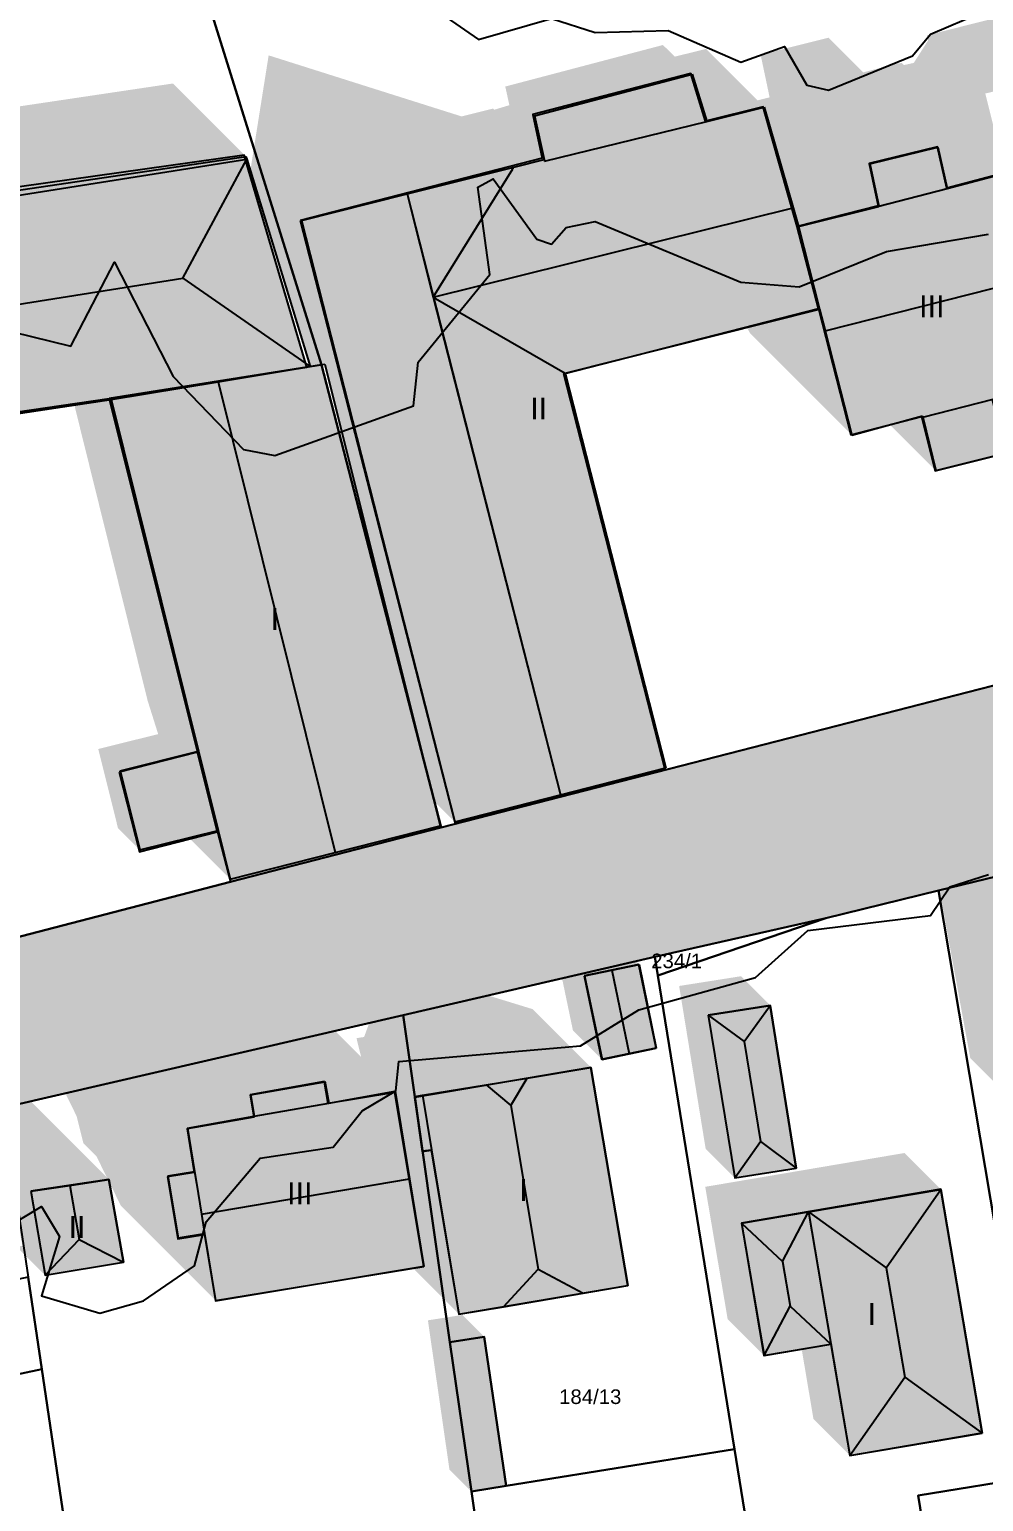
# Model space of a CAD drawing. Header units: millimetres. Extents: x 238 to 3518, y -74 to 2735.
# Drawn here: x 1837.7 to 1903.1, y 1238 to 1339 of the extents above; entities that cross this region are included whole.
import ezdxf
from ezdxf.enums import TextEntityAlignment as Align

# ---------------------------------------------------------------- set-up
doc = ezdxf.new("R2010")
doc.units = ezdxf.units.MM
for name, color, linetype in [('LP_Flurstueck_bez', 7, 'Continuous'), ('LP_Flurstuecke', 8, 'Continuous'), ('LP_Gebaeude_Dachaufsicht', 9, 'Continuous'), ('LP_Gebaeude_Dachschatten', 253, 'Continuous'), ('LP_Gebaeude_F', 254, 'Continuous'), ('LP_Gebaeude_Geschosszahl', 7, 'Continuous'), ('LP_Gebaeude_Schatten', 7, 'Continuous'), ('LP_Gebaeude_U', 7, 'Continuous'), ('LP_Topographie_Hoehenlinien', 8, 'Continuous'), ('LP_Verkehr_Strassen', 9, 'Continuous'), ('LP_Verkehr_Wege_Plaetze', 252, 'Continuous')]:
    doc.layers.add(name, color=color, linetype=linetype)
doc.styles.get("Standard").update_dxf_attribs({"font": 'arial.ttf'})

msp = doc.modelspace()

# ---------------------------------------------------------------- hatches: boundary and pattern name
at = {"layer": 'LP_Gebaeude_Dachschatten'}
for points in [[(1873.01, 1330.01), (1884.14, 1332.73), (1883.14, 1335.97), (1872.32, 1333.12), (1872.98, 1330.11)], [(1884.15, 1332.72), (1884.14, 1332.73), (1873.01, 1330.01), (1872.98, 1330.11), (1870.9, 1329.59), (1870.82, 1329.57), (1870.84, 1329.48), (1865.38, 1320.67), (1890.07, 1326.79), (1888.09, 1333.7)], [(1848.19, 1321.98), (1852.58, 1330.14), (1824.75, 1325.73), (1817.11, 1324.53), (1816.78, 1324.46), (1816.31, 1316.89)], [(1906.85, 1322.06), (1906.51, 1323.4), (1905.03, 1329.24), (1904.63, 1329.18), (1900.65, 1328.13), (1900.65, 1328.12), (1895.95, 1326.92), (1895.96, 1326.88), (1890.43, 1325.51), (1891.89, 1319.85), (1892.27, 1318.36)], [(1863.58, 1327.76), (1856.34, 1325.94), (1866.85, 1284.67), (1874.1, 1286.52)], [(1850.61, 1314.86), (1843.28, 1313.64), (1849.27, 1289.51), (1850.62, 1284.08), (1851.45, 1280.74), (1858.65, 1282.57)], [(1875.76, 1274.11), (1876.96, 1268.37), (1878.82, 1268.76), (1877.64, 1274.5)], [(1888.5, 1272.08), (1884.25, 1271.41), (1886.72, 1269.61)], [(1884.25, 1271.41), (1886.07, 1260.24), (1887.83, 1262.73), (1886.72, 1269.61)], [(1871.81, 1267.09), (1869.01, 1266.63), (1870.69, 1265.22)], [(1863.75, 1260.18), (1862.77, 1266.19), (1858.2, 1265.38), (1853.09, 1264.47), (1848.51, 1263.66), (1849, 1260.68), (1849.13, 1259.87), (1849.48, 1257.75)], [(1837.76, 1259.33), (1838.74, 1253.56), (1841.08, 1256.01), (1840.44, 1259.73)], [(1849.48, 1257.75), (1849.69, 1256.42), (1850.44, 1251.84), (1864.73, 1254.17), (1863.75, 1260.18)], [(1900.21, 1259.45), (1891.13, 1257.91), (1896.45, 1254.07)], [(1891.13, 1257.91), (1886.54, 1257.13), (1889.35, 1254.51)], [(1891.13, 1257.91), (1893.97, 1241.19), (1897.73, 1246.56), (1896.45, 1254.07)], [(1886.54, 1257.13), (1888.08, 1248.05), (1889.87, 1251.45), (1889.35, 1254.51)]]:
    msp.add_hatch(color=253, dxfattribs=at).paths.add_polyline_path(points)
at = {"layer": 'LP_Gebaeude_F'}
for points in [[(1856.24, 1325.94), (1866.89, 1284.56), (1881.3, 1288.27), (1874.33, 1315.41), (1891.81, 1319.9), (1890.36, 1325.51), (1888.02, 1333.72), (1884.06, 1332.75), (1883.06, 1336.02), (1872.21, 1333.21), (1872.86, 1330.21)], [(1815.63, 1309.46), (1825.86, 1311.2), (1843.13, 1313.71), (1856.7, 1315.87), (1852.39, 1330.42), (1828.51, 1327.04), (1828.11, 1329.4), (1824.16, 1328.73), (1824.56, 1326), (1816.59, 1324.8)], [(1890.36, 1325.51), (1891.81, 1319.9), (1894.04, 1311.22), (1898.89, 1312.48), (1899.83, 1308.75), (1904.67, 1309.96), (1903.75, 1313.63), (1908.61, 1314.85), (1906.48, 1323.38), (1905.01, 1329.24), (1904.61, 1329.19), (1900.61, 1328.15), (1899.97, 1330.99), (1895.29, 1329.83), (1895.9, 1326.93)], [(1843.13, 1313.71), (1849.19, 1289.46), (1850.58, 1283.99), (1851.47, 1280.55), (1865.91, 1284.29), (1857.71, 1316.03), (1856.7, 1315.87)], [(1843.82, 1288.08), (1845.21, 1282.62), (1850.58, 1283.99), (1849.19, 1289.46)], [(1875.74, 1274.11), (1876.93, 1268.38), (1880.67, 1269.16), (1879.48, 1274.89)], [(1884.25, 1271.41), (1886.07, 1260.24), (1890.28, 1260.92), (1888.5, 1272.08)], [(1864.09, 1265.77), (1864.62, 1262.05), (1865.23, 1262.14), (1867.13, 1250.89), (1878.72, 1252.86), (1876.18, 1267.82)], [(1847.15, 1260.31), (1847.85, 1256.07), (1849.67, 1256.37), (1850.43, 1251.81), (1864.72, 1254.18), (1862.74, 1266.11), (1858.17, 1265.35), (1857.92, 1266.8), (1852.81, 1265.92), (1853.07, 1264.41), (1848.49, 1263.61), (1848.98, 1260.62)], [(1837.76, 1259.33), (1838.74, 1253.56), (1844.12, 1254.47), (1843.12, 1260.13)], [(1886.53, 1257.13), (1888.07, 1248.06), (1892.67, 1248.84), (1893.97, 1241.2), (1903.04, 1242.75), (1900.2, 1259.46)], [(1866.51, 1248.97), (1867.99, 1238.72), (1870.37, 1239.11), (1868.88, 1249.34)]]:
    msp.add_hatch(color=254, dxfattribs=at).paths.add_polyline_path(points)
at = {"layer": 'LP_Gebaeude_Schatten'}
for points in [[(1854.08, 1337.25), (1854.08, 1337.26), (1854.08, 1337.25), (1854.08, 1337.26), (1861.28, 1334.98), (1867.32, 1333.07), (1867.32, 1333.07), (1867.4, 1333.09), (1869.48, 1333.61), (1869.57, 1333.53), (1870.6, 1333.84), (1870.32, 1335.12), (1881.14, 1337.97), (1881.95, 1337.17), (1884.09, 1337.7), (1887.62, 1334.17), (1888.46, 1334.38), (1888.45, 1334.42), (1887.84, 1337.31), (1892.51, 1338.47), (1894.89, 1336.09), (1897.13, 1336.68), (1897.53, 1336.74), (1897.67, 1336.59), (1898.35, 1336.74), (1899.34, 1338.29), (1899.26, 1338.64), (1899.63, 1338.73), (1924.83, 1345.09), (1928.83, 1341.09), (1903.63, 1334.73), (1903.26, 1334.64), (1904.63, 1329.18), (1900.65, 1328.13), (1900.01, 1330.97), (1895.34, 1329.81), (1895.95, 1326.92), (1895.96, 1326.88), (1890.43, 1325.51), (1890.07, 1326.79), (1888.09, 1333.7), (1884.15, 1332.72), (1884.14, 1332.73), (1883.14, 1335.97), (1872.32, 1333.12), (1872.98, 1330.11), (1870.9, 1329.59), (1870.82, 1329.57), (1863.58, 1327.76), (1856.34, 1325.94), (1866.85, 1284.67), (1865.42, 1286.09), (1857.93, 1316.07), (1856.92, 1315.91), (1853.19, 1328.12), (1852.84, 1329.44), (1854.08, 1337.25)], [(1798.87, 1335.71), (1806.52, 1334.66), (1811.74, 1329.44), (1811.78, 1329.46), (1812.11, 1329.53), (1819.75, 1330.73), (1819.69, 1331.18), (1823.69, 1331.78), (1847.52, 1335.33), (1852.52, 1330.33), (1828.69, 1326.78), (1828.3, 1329.1), (1824.36, 1328.44), (1824.69, 1326.18), (1824.75, 1325.73), (1817.11, 1324.53), (1816.78, 1324.46), (1816.31, 1316.89), (1815.84, 1309.31), (1815.87, 1308.92), (1817.14, 1290.26), (1817.14, 1290.26), (1818.23, 1274.32), (1813.23, 1279.32), (1812.14, 1295.26), (1812.14, 1295.26), (1813.04, 1295.3), (1813.05, 1295.3), (1811.37, 1313.42), (1811.34, 1313.81), (1810.16, 1317.08), (1810.91, 1316.97), (1812.48, 1328.3), (1812.52, 1328.66), (1804.87, 1329.71), (1804.82, 1329.34), (1802.63, 1329.63), (1802.69, 1330), (1792.57, 1331.4), (1792.51, 1331.01), (1790.96, 1319.74), (1784.96, 1325.74), (1782.24, 1334.87), (1786.51, 1337.01), (1786.57, 1337.4), (1796.69, 1336), (1797.12, 1335.57), (1798.82, 1335.34), (1798.87, 1335.71)], [(1886.9, 1318.59), (1891.89, 1319.85), (1892.27, 1318.36), (1894.11, 1311.21), (1887.11, 1318.21), (1886.9, 1318.59)], [(1842.39, 1289.67), (1846.5, 1290.69), (1845.77, 1293.01), (1840.75, 1313.26), (1843.28, 1313.64), (1849.27, 1289.51), (1843.89, 1288.17), (1845.24, 1282.75), (1843.74, 1284.25), (1842.39, 1289.67)], [(1898.95, 1312.53), (1898.97, 1312.44), (1899.87, 1308.77), (1896.72, 1311.92), (1898.95, 1312.53)], [(1916.9, 1287.14), (1918.59, 1292.5), (1927.77, 1290.36), (1931.27, 1286.86), (1925.59, 1285.5), (1919.9, 1284.14), (1920.93, 1278.45), (1914.64, 1277.34), (1914.55, 1277.82), (1904.53, 1275.98), (1906.73, 1263.95), (1902.23, 1268.45), (1900.03, 1280.48), (1910.05, 1282.32), (1912.97, 1279.4), (1918.13, 1280.31), (1917.93, 1281.45), (1916.9, 1287.14)], [(1850.62, 1284.08), (1851.45, 1280.74), (1848.61, 1283.58), (1850.62, 1284.08)], [(1873.76, 1276.11), (1874.14, 1278), (1877.51, 1276.89), (1879.51, 1274.89), (1875.76, 1274.11), (1876.96, 1268.37), (1874.96, 1270.37), (1873.76, 1276.11)], [(1801.39, 1257.86), (1800.33, 1259.7), (1799.18, 1263.79), (1800.34, 1264.73), (1811.61, 1267.93), (1814.51, 1265.03), (1816.05, 1266.42), (1826.26, 1268.72), (1830.62, 1264.36), (1831.55, 1264.58), (1831.26, 1265.83), (1832.44, 1267.73), (1837.12, 1266.13), (1842.98, 1260.27), (1842.27, 1261.72), (1841.37, 1262.62), (1840.9, 1264.49), (1840.19, 1265.92), (1839.48, 1267.75), (1840.13, 1268.87), (1840.5, 1269.18), (1841.51, 1270.66), (1846.09, 1271.47), (1845.83, 1272.96), (1850.94, 1273.87), (1852.24, 1272.57), (1855.77, 1273.19), (1860.43, 1268.54), (1860.11, 1269.83), (1860.63, 1269.91), (1862.01, 1273.63), (1864.81, 1274.09), (1872.2, 1271.82), (1876.2, 1267.82), (1864.63, 1265.91), (1864.11, 1265.83), (1864.65, 1262.09), (1865.25, 1262.17), (1867.14, 1250.89), (1863.98, 1254.05), (1864.73, 1254.17), (1863.75, 1260.18), (1862.77, 1266.19), (1858.2, 1265.38), (1857.94, 1266.87), (1852.83, 1265.96), (1853.09, 1264.47), (1848.51, 1263.66), (1849, 1260.68), (1847.17, 1260.38), (1847.87, 1256.12), (1849.69, 1256.42), (1850.44, 1251.84), (1843.94, 1258.34), (1843.16, 1259.91), (1843.12, 1260.13), (1837.76, 1259.33), (1838.74, 1253.56), (1836.79, 1255.51), (1837.19, 1255.59), (1836.25, 1260.13), (1831.95, 1259.12), (1831.86, 1259.53), (1830.76, 1264.22), (1820.55, 1261.92), (1821.65, 1257.21), (1822.76, 1252.5), (1823.16, 1252.59), (1823.63, 1250.55), (1821.63, 1252.55), (1821.3, 1253.95), (1818.76, 1256.5), (1816.02, 1261.38), (1815.11, 1264.43), (1803.84, 1261.23), (1806.66, 1251.28), (1804.99, 1252.95), (1804.09, 1256.33), (1798.65, 1256.48), (1798.61, 1257.94), (1799.6, 1257.91), (1801.39, 1257.86)], [(1882.25, 1273.41), (1886.5, 1274.08), (1888.5, 1272.08), (1884.25, 1271.41), (1886.07, 1260.24), (1884.07, 1262.24), (1882.25, 1273.41)], [(1884.04, 1259.63), (1888.63, 1260.41), (1897.71, 1261.95), (1900.21, 1259.45), (1891.13, 1257.91), (1886.54, 1257.13), (1888.08, 1248.05), (1885.58, 1250.55), (1884.04, 1259.63)], [(1867.38, 1250.84), (1868.88, 1249.34), (1866.51, 1248.97), (1867.99, 1238.72), (1866.49, 1240.22), (1865.01, 1250.47), (1867.38, 1250.84)], [(1890.66, 1248.49), (1892.67, 1248.83), (1893.97, 1241.19), (1891.47, 1243.69), (1890.66, 1248.49)]]:
    msp.add_hatch(color=7, dxfattribs=at).paths.add_polyline_path(points)
at = {"layer": 'LP_Verkehr_Strassen'}
msp.add_hatch(color=9, dxfattribs=at).paths.add_polyline_path([(1623.69, 1343.97), (1626.36, 1341.41), (1641.19, 1327.55), (1656.82, 1326.06), (1680.04, 1319.17), (1703.74, 1308.88), (1705.43, 1306.6), (1705.87, 1307.95), (1721.11, 1301.69), (1740.5, 1292.94), (1750.01, 1288.65), (1772.12, 1278.69), (1787.91, 1272.64), (1790.72, 1272.5), (1795.05, 1271.79), (1800.08, 1270.22), (1818.84, 1264.16), (1830.41, 1266.74), (1858.72, 1273.8), (1888.5, 1281.64), (1917.34, 1288.53), (1950.39, 1296.78), (1998.12, 1305.16), (2003.54, 1305.37), (2006.38, 1303.84), (2007.54, 1302.41), (2008.84, 1300.79), (2009.2, 1299.23), (2031.56, 1300.5), (2033.1, 1302.34), (2033.96, 1303.32), (2034.9, 1304.24), (2035.56, 1304.92), (2036.03, 1305.32), (2037.83, 1305.48), (2039.13, 1305.12), (2040.25, 1304.16), (2042.36, 1300.93), (2047.47, 1304.83), (2046.65, 1306.43), (2045.47, 1309.01), (2045.5, 1311.58), (2046.46, 1314.46), (2046.54, 1314.65), (2043.69, 1321.63), (2042.78, 1321.45), (2040.52, 1321.46), (2037.62, 1322.92), (2036.94, 1323.47), (2025.11, 1317.94), (2025.02, 1316.21), (1967.44, 1305.93), (1955.31, 1303.77), (1947.78, 1302.44), (1938.72, 1300.61), (1933.89, 1298.84), (1925.76, 1296.84), (1911.51, 1293.63), (1893.65, 1288.96), (1873.04, 1284.39), (1849.21, 1277.88), (1836.77, 1274.49), (1832.99, 1273.82), (1828.97, 1273.3), (1824.03, 1273.05), (1819.63, 1273.06), (1814.03, 1273.5), (1808.07, 1274.16), (1782.48, 1280.91), (1779.68, 1282.11), (1777.42, 1283.76), (1776.1, 1285.89), (1768.6, 1290.07), (1765.82, 1288.56), (1684.37, 1323.52), (1658.3, 1331.86), (1643.23, 1335.52), (1639.16, 1335.19), (1633.71, 1336.77), (1629.63, 1342.26)])
at = {"layer": 'LP_Verkehr_Wege_Plaetze'}
for points in [[(1775.67, 1288.69), (1776.1, 1285.89), (1777.42, 1283.76), (1779.68, 1282.11), (1782.48, 1280.91), (1808.07, 1274.16), (1814.03, 1273.5), (1819.63, 1273.06), (1824.03, 1273.05), (1828.97, 1273.3), (1832.99, 1273.82), (1836.77, 1274.49), (1849.21, 1277.88), (1873.04, 1284.39), (1893.65, 1288.96), (1911.51, 1293.63), (1925.76, 1296.84), (1933.89, 1298.84), (1938.72, 1300.61), (1947.78, 1302.44), (1955.31, 1303.77), (1967.44, 1305.93), (2025.02, 1316.21), (2025.11, 1317.94), (1983.97, 1310.98), (1974.09, 1309.3), (1951.29, 1306.65), (1949.34, 1306.42), (1949.18, 1306.81), (1935.35, 1304.02), (1933.06, 1303.55), (1933.3, 1301.6), (1865.91, 1284.29), (1851.47, 1280.55), (1831.39, 1275.33), (1818.23, 1274.32), (1808.47, 1276.49), (1794.55, 1279.57), (1794.54, 1279.52), (1786.85, 1281.45), (1777.22, 1285.24), (1776.03, 1286.66)], [(1830.41, 1266.74), (1831.06, 1264.75), (1836.11, 1265.11), (1863.31, 1271.41), (1880.59, 1275.41), (1892.32, 1278.07), (1900.05, 1279.96), (1919.45, 1284.67), (1950.73, 1291.62), (1981.57, 1297.82), (2007.54, 1302.41), (2006.38, 1303.84), (2003.54, 1305.37), (1998.12, 1305.16), (1950.39, 1296.78), (1917.34, 1288.53), (1888.5, 1281.64), (1858.72, 1273.8)]]:
    msp.add_hatch(color=252, dxfattribs=at).paths.add_polyline_path(points)

# ---------------------------------------------------------------- linework, layer by layer
at = {"layer": 'LP_Flurstuecke', "color": 8}
for points in [[(1846.71, 1351.27), (1857.71, 1316.03), (1865.91, 1284.29), (1933.3, 1301.6), (1933.06, 1303.55), (1935.35, 1304.02), (1932.32, 1323.77), (1929.65, 1341.24), (1928.56, 1358.17), (1881.22, 1380.31), (1883.43, 1376.66), (1882.04, 1361.1), (1871.55, 1358.18), (1861.29, 1355.32)], [(1815.07, 1309.22), (1815.63, 1309.46), (1818.23, 1274.32), (1831.39, 1275.33), (1851.47, 1280.55), (1865.91, 1284.29), (1857.71, 1316.03), (1846.71, 1351.27), (1817, 1343.32), (1816.87, 1324.85), (1816.56, 1324.82), (1816, 1324.75)], [(1900.05, 1279.96), (1906.82, 1239.78), (1926.85, 1243.1), (1925.43, 1251.09), (1923.96, 1259.36), (1919.45, 1284.67)], [(1880.79, 1274.12), (1886.04, 1241.64), (1888.93, 1223.76), (1900.73, 1225.62), (1898.66, 1238.46), (1906.82, 1239.78), (1900.05, 1279.96), (1892.32, 1278.07)], [(1880.59, 1275.41), (1880.79, 1274.12), (1892.32, 1278.07)], [(1863.31, 1271.41), (1863.45, 1270.45), (1866.51, 1248.97), (1867.99, 1238.72), (1870.37, 1239.11), (1886.04, 1241.64), (1880.79, 1274.12), (1880.59, 1275.41)], [(1836.11, 1265.11), (1836.32, 1260.97), (1836.61, 1259.87), (1836.85, 1258.34), (1837.57, 1253.43), (1838.51, 1247.12), (1842.87, 1217.76), (1847.63, 1185.71), (1852.86, 1186.48), (1875.03, 1189.77), (1874.1, 1196.24), (1873.32, 1201.62), (1867.99, 1238.72), (1866.51, 1248.97), (1863.45, 1270.45), (1863.31, 1271.41)], [(1822.14, 1250.14), (1823.71, 1243.96), (1825.62, 1244.37), (1838.51, 1247.12), (1837.57, 1253.43)], [(1825.62, 1244.37), (1828.41, 1225.55), (1828.35, 1217.76), (1842.87, 1217.76), (1838.51, 1247.12)], [(1898.66, 1238.46), (1900.73, 1225.62), (1906.56, 1189.14), (1906.63, 1188.71), (1932.11, 1213.28), (1932.02, 1213.76), (1926.85, 1243.1), (1906.82, 1239.78)], [(1867.99, 1238.72), (1873.32, 1201.62), (1874.1, 1196.24), (1888.95, 1198.42), (1884.95, 1223.15), (1888.93, 1223.76), (1886.04, 1241.64), (1870.37, 1239.11)]]:
    msp.add_lwpolyline(points, close=True, dxfattribs=at)
for points in [[(2036.94, 1323.47), (2025.11, 1317.94), (1983.97, 1310.98), (1974.09, 1309.3), (1951.29, 1306.65), (1949.34, 1306.42), (1949.18, 1306.81), (1935.35, 1304.02), (1933.06, 1303.55), (1933.3, 1301.6), (1865.91, 1284.29), (1851.47, 1280.55), (1831.39, 1275.33), (1818.23, 1274.32), (1807.91, 1275.65), (1779.98, 1283.03), (1777.22, 1284.6), (1776.1, 1285.89), (1768.6, 1290.07), (1766.14, 1291.44), (1758.67, 1293.08), (1752.51, 1295.58), (1739.97, 1301.04)], [(1740.5, 1292.94), (1750.01, 1288.65), (1772.12, 1278.69), (1787.91, 1272.64), (1790.72, 1272.5), (1795.05, 1271.79), (1800.08, 1270.22), (1818.84, 1264.16), (1830.41, 1266.74), (1831.06, 1264.75), (1836.11, 1265.11), (1863.31, 1271.41), (1880.59, 1275.41), (1892.32, 1278.07), (1900.05, 1279.96), (1919.45, 1284.67), (1950.73, 1291.62), (1981.57, 1297.82), (1993.62, 1298.35), (2000.1, 1298.71), (2009.2, 1299.23), (2031.56, 1300.5), (2042.36, 1300.93)]]:
    msp.add_lwpolyline(points, dxfattribs=at)
at = {"layer": 'LP_Gebaeude_Dachaufsicht', "color": 9}
for p, q in [((1872.32, 1333.12, 76.17), (1883.14, 1335.97, 76.12)), ((1883.14, 1335.97, 76.12), (1884.14, 1332.73, 76.9)), ((1884.15, 1332.72, 78.83), (1888.09, 1333.7, 78.82)), ((1888.09, 1333.7, 78.82), (1890.07, 1326.79, 86.58)), ((1872.32, 1333.12, 76.17), (1872.98, 1330.11, 76.88)), ((1873.01, 1330.01, 76.9), (1884.14, 1332.73, 76.9)), ((1873.01, 1330.01, 78.82), (1884.14, 1332.73, 78.82)), ((1884.14, 1332.73, 78.82), (1884.15, 1332.72, 78.83)), ((1828.69, 1326.78, 80.6), (1852.52, 1330.33, 80.6)), ((1852.52, 1330.33, 80.6), (1852.58, 1330.14, 80.6)), ((1895.34, 1329.81, 83.91), (1900.01, 1330.97, 83.91)), ((1900.01, 1330.97, 83.91), (1900.65, 1328.13, 83.91)), ((1824.75, 1325.73, 80.6), (1852.58, 1330.14, 80.6)), ((1848.19, 1321.98, 87.31), (1852.58, 1330.14, 80.6)), ((1852.58, 1330.14, 80.6), (1856.92, 1315.91, 80.6)), ((1863.58, 1327.76, 86.58), (1870.82, 1329.57, 78.83)), ((1865.38, 1320.67, 86.58), (1870.84, 1329.48, 78.83)), ((1865.38, 1320.67, 86.58), (1870.84, 1329.48, 78.82)), ((1870.82, 1329.57, 78.73), (1870.9, 1329.59, 78.73)), ((1870.82, 1329.57, 78.73), (1870.84, 1329.48, 78.82)), ((1870.82, 1329.57, 78.83), (1870.84, 1329.48, 78.83)), ((1870.9, 1329.59, 78.73), (1872.98, 1330.11, 78.72)), ((1872.98, 1330.11, 76.88), (1873.01, 1330.01, 76.9)), ((1872.98, 1330.11, 78.72), (1873.01, 1330.01, 78.82)), ((1895.34, 1329.81, 83.91), (1895.95, 1326.92, 83.91)), ((1900.65, 1328.13, 83.9), (1904.63, 1329.18, 83.87)), ((1856.34, 1325.94, 78.82), (1863.58, 1327.76, 86.58)), ((1863.58, 1327.76, 86.58), (1865.38, 1320.67, 86.58)), ((1863.58, 1327.76, 86.58), (1874.1, 1286.52, 86.58)), ((1895.95, 1326.92, 83.91), (1900.65, 1328.12, 83.91)), ((1900.65, 1328.13, 83.91), (1900.65, 1328.12, 83.91)), ((1900.65, 1328.13, 83.9), (1900.65, 1328.12, 83.91)), ((1865.38, 1320.67, 86.58), (1890.07, 1326.79, 86.58)), ((1890.07, 1326.79, 86.58), (1890.43, 1325.51, 85.14)), ((1890.43, 1325.51, 83.91), (1895.96, 1326.88, 83.95)), ((1895.95, 1326.92, 83.91), (1895.96, 1326.88, 83.95)), ((1856.34, 1325.94, 78.82), (1866.85, 1284.67, 78.82)), ((1890.43, 1325.51, 85.14), (1891.89, 1319.85, 78.82)), ((1890.43, 1325.51, 83.91), (1891.89, 1319.85, 88.67)), ((1816.31, 1316.89, 87.31), (1848.19, 1321.98, 87.31)), ((1848.19, 1321.98, 87.31), (1856.92, 1315.91, 80.6)), ((1892.27, 1318.36, 89.92), (1906.85, 1322.06, 89.92)), ((1865.38, 1320.67, 86.58), (1874.42, 1315.46, 78.83)), ((1865.38, 1320.67, 86.58), (1874.42, 1315.46, 78.82)), ((1865.38, 1320.67, 86.58), (1874.1, 1286.52, 86.58)), ((1874.42, 1315.46, 78.82), (1891.89, 1319.85, 78.82)), ((1891.89, 1319.85, 88.67), (1892.27, 1318.36, 89.92)), ((1892.27, 1318.36, 89.92), (1894.11, 1311.21, 83.91)), ((1856.92, 1315.91, 79.46), (1857.93, 1316.07, 79.05)), ((1857.93, 1316.07, 79.05), (1865.84, 1284.4, 79.05)), ((1843.28, 1313.64, 80.53), (1856.92, 1315.91, 80.6)), ((1850.61, 1314.86, 82.02), (1856.92, 1315.91, 79.46)), ((1874.42, 1315.46, 78.83), (1881.34, 1288.37, 78.82)), ((1843.28, 1313.64, 79.05), (1850.61, 1314.86, 82.02)), ((1850.61, 1314.86, 82.02), (1858.65, 1282.57, 82.02)), ((1826.02, 1311.04, 80.69), (1843.28, 1313.64, 80.53)), ((1843.28, 1313.64, 79.05), (1849.27, 1289.51, 79.05)), ((1898.97, 1312.44, 83.91), (1903.81, 1313.66, 83.91)), ((1894.11, 1311.21, 83.91), (1898.95, 1312.53, 83.99)), ((1898.95, 1312.53, 83.99), (1898.97, 1312.44, 83.91)), ((1898.97, 1312.44, 83.91), (1899.87, 1308.77, 83.91)), ((1899.87, 1308.77, 83.91), (1904.72, 1310, 83.91)), ((1843.89, 1288.17, 76.65), (1849.27, 1289.51, 76.65)), ((1849.27, 1289.51, 79.05), (1850.62, 1284.08, 79.05)), ((1849.27, 1289.51, 76.65), (1850.62, 1284.08, 76.65)), ((1843.89, 1288.17, 76.65), (1845.24, 1282.75, 76.65)), ((1874.1, 1286.52, 86.58), (1881.34, 1288.37, 78.82)), ((1866.85, 1284.67, 78.82), (1874.1, 1286.52, 86.58)), ((1845.24, 1282.75, 76.65), (1850.62, 1284.08, 76.65)), ((1850.62, 1284.08, 79.05), (1851.45, 1280.74, 79.05)), ((1858.65, 1282.57, 82.02), (1865.84, 1284.4, 79.05)), ((1851.45, 1280.74, 79.05), (1858.65, 1282.57, 82.02)), ((1877.64, 1274.5, 79.38), (1879.51, 1274.89, 77.64)), ((1879.51, 1274.89, 77.64), (1880.68, 1269.15, 77.64)), ((1875.76, 1274.11, 77.64), (1877.64, 1274.5, 79.38)), ((1875.76, 1274.11, 77.64), (1876.96, 1268.37, 77.64)), ((1877.64, 1274.5, 79.38), (1878.82, 1268.76, 79.38)), ((1884.25, 1271.41, 78.04), (1888.5, 1272.08, 78.04)), ((1886.72, 1269.61, 79.19), (1888.5, 1272.08, 78.04)), ((1888.5, 1272.08, 78.04), (1890.28, 1260.92, 78.04)), ((1884.25, 1271.41, 78.04), (1886.07, 1260.24, 78.04)), ((1884.25, 1271.41, 78.04), (1886.72, 1269.61, 79.19)), ((1886.72, 1269.61, 79.19), (1887.83, 1262.73, 79.19)), ((1876.96, 1268.37, 77.64), (1878.82, 1268.76, 79.38)), ((1878.82, 1268.76, 79.38), (1880.68, 1269.15, 77.64)), ((1871.81, 1267.09, 84.78), (1876.2, 1267.82, 80.39)), ((1876.2, 1267.82, 80.39), (1878.73, 1252.86, 80.39)), ((1852.83, 1265.96, 84.28), (1857.94, 1266.87, 84.28)), ((1857.94, 1266.87, 84.28), (1858.2, 1265.38, 84.28)), ((1864.63, 1265.91, 80.39), (1869.01, 1266.63, 84.78)), ((1869.01, 1266.63, 84.78), (1871.81, 1267.09, 84.78)), ((1869.01, 1266.63, 84.78), (1870.69, 1265.22, 86.18)), ((1870.69, 1265.22, 86.18), (1871.81, 1267.09, 84.78)), ((1852.83, 1265.96, 84.28), (1853.09, 1264.47, 84.28)), ((1858.2, 1265.38, 84.28), (1862.77, 1266.19, 84.28)), ((1862.77, 1266.19, 84.28), (1863.75, 1260.18, 89.17)), ((1864.11, 1265.83, 80.39), (1864.63, 1265.91, 80.39)), ((1864.11, 1265.83, 80.39), (1864.65, 1262.09, 80.39)), ((1864.63, 1265.91, 80.39), (1865.25, 1262.17, 80.39)), ((1853.09, 1264.47, 84.28), (1858.2, 1265.38, 84.28)), ((1870.69, 1265.22, 86.18), (1872.58, 1253.97, 86.18)), ((1848.51, 1263.66, 84.28), (1853.09, 1264.47, 84.28)), ((1848.51, 1263.66, 84.28), (1849, 1260.68, 86.75)), ((1886.07, 1260.24, 78.04), (1887.83, 1262.73, 79.19)), ((1887.83, 1262.73, 79.19), (1890.28, 1260.92, 78.04)), ((1864.65, 1262.09, 80.39), (1865.25, 1262.17, 80.39)), ((1865.25, 1262.17, 80.39), (1867.14, 1250.89, 80.39)), ((1847.17, 1260.38, 84.28), (1849, 1260.68, 84.28)), ((1849, 1260.68, 84.28), (1849.13, 1259.87, 84.28)), ((1849, 1260.68, 86.75), (1849.13, 1259.87, 87.42)), ((1886.07, 1260.24, 78.04), (1890.28, 1260.92, 78.04)), ((1837.76, 1259.33, 83.38), (1840.44, 1259.73, 85.96)), ((1840.44, 1259.73, 85.96), (1843.12, 1260.13, 83.38)), ((1840.44, 1259.73, 85.96), (1841.08, 1256.01, 85.96)), ((1843.12, 1260.13, 83.38), (1844.12, 1254.47, 83.38)), ((1847.17, 1260.38, 84.28), (1847.87, 1256.12, 84.28)), ((1849.13, 1259.87, 84.28), (1849.48, 1257.75, 84.28)), ((1849.13, 1259.87, 87.42), (1849.48, 1257.75, 89.17)), ((1849.48, 1257.75, 89.17), (1863.75, 1260.18, 89.17)), ((1863.75, 1260.18, 89.17), (1864.73, 1254.17, 84.28)), ((1837.76, 1259.33, 83.38), (1838.74, 1253.56, 83.38)), ((1891.13, 1257.91, 78.87), (1900.21, 1259.45, 78.87)), ((1896.45, 1254.07, 81.61), (1900.21, 1259.45, 78.87)), ((1900.21, 1259.45, 78.87), (1903.05, 1242.73, 78.87)), ((1849.48, 1257.75, 84.28), (1849.69, 1256.42, 84.28)), ((1849.48, 1257.75, 89.17), (1849.69, 1256.42, 88.07)), ((1886.54, 1257.13, 78.8), (1891.13, 1257.91, 78.8)), ((1889.35, 1254.51, 80.66), (1891.13, 1257.91, 78.8)), ((1891.13, 1257.91, 78.8), (1892.67, 1248.83, 78.8)), ((1891.13, 1257.91, 78.87), (1896.45, 1254.07, 81.61)), ((1891.13, 1257.91, 78.87), (1893.97, 1241.19, 78.87)), ((1886.54, 1257.13, 78.8), (1888.08, 1248.05, 78.8)), ((1886.54, 1257.13, 78.8), (1889.35, 1254.51, 80.66)), ((1838.74, 1253.56, 83.38), (1841.08, 1256.01, 85.96)), ((1841.08, 1256.01, 85.96), (1844.12, 1254.47, 83.38)), ((1847.87, 1256.12, 84.28), (1849.69, 1256.42, 84.28)), ((1849.69, 1256.42, 88.07), (1850.44, 1251.84, 84.28)), ((1838.74, 1253.56, 83.38), (1844.12, 1254.47, 83.38)), ((1889.35, 1254.51, 80.66), (1889.87, 1251.45, 80.66)), ((1850.44, 1251.84, 84.28), (1864.73, 1254.17, 84.28)), ((1870.19, 1251.4, 83.43), (1872.58, 1253.97, 86.18)), ((1872.58, 1253.97, 86.18), (1875.67, 1252.34, 83.45)), ((1896.45, 1254.07, 81.61), (1897.73, 1246.56, 81.61)), ((1875.67, 1252.34, 83.45), (1878.73, 1252.86, 80.39)), ((1867.14, 1250.89, 80.39), (1870.19, 1251.4, 83.43)), ((1870.19, 1251.4, 83.43), (1875.67, 1252.34, 83.45)), ((1888.08, 1248.05, 78.8), (1889.87, 1251.45, 80.66)), ((1889.87, 1251.45, 80.66), (1892.67, 1248.83, 78.8)), ((1866.51, 1248.97, 77.35), (1868.88, 1249.34, 77.35)), ((1866.51, 1248.97, 77.35), (1867.99, 1238.72, 77.35)), ((1868.88, 1249.34, 77.35), (1870.37, 1239.11, 77.35)), ((1888.08, 1248.05, 78.8), (1892.67, 1248.83, 78.8)), ((1893.97, 1241.19, 78.87), (1897.73, 1246.56, 81.61)), ((1897.73, 1246.56, 81.61), (1903.05, 1242.73, 78.87)), ((1893.97, 1241.19, 78.87), (1903.05, 1242.73, 78.87)), ((1867.99, 1238.72, 77.35), (1870.37, 1239.11, 77.35))]:
    msp.add_line(p, q, dxfattribs=at)
at = {"layer": 'LP_Gebaeude_U', "color": 7}
for points in [[(1856.24, 1325.94), (1866.89, 1284.56), (1881.3, 1288.27), (1874.33, 1315.41), (1891.81, 1319.9), (1890.36, 1325.51), (1888.02, 1333.72), (1884.06, 1332.75), (1883.06, 1336.02), (1872.21, 1333.21), (1872.86, 1330.21)], [(1815.63, 1309.46), (1825.86, 1311.2), (1843.13, 1313.71), (1856.7, 1315.87), (1852.39, 1330.42), (1828.51, 1327.04), (1828.11, 1329.4), (1824.16, 1328.73), (1824.56, 1326), (1816.59, 1324.8)], [(1890.36, 1325.51), (1891.81, 1319.9), (1894.04, 1311.22), (1898.89, 1312.48), (1899.83, 1308.75), (1904.67, 1309.96), (1903.75, 1313.63), (1908.61, 1314.85), (1906.48, 1323.38), (1905.01, 1329.24), (1904.61, 1329.19), (1900.61, 1328.15), (1899.97, 1330.99), (1895.29, 1329.83), (1895.9, 1326.93)], [(1843.13, 1313.71), (1849.19, 1289.46), (1850.58, 1283.99), (1851.47, 1280.55), (1865.91, 1284.29), (1857.71, 1316.03), (1856.7, 1315.87)], [(1843.82, 1288.08), (1845.21, 1282.62), (1850.58, 1283.99), (1849.19, 1289.46)], [(1875.74, 1274.11), (1876.93, 1268.38), (1880.67, 1269.16), (1879.48, 1274.89)], [(1884.25, 1271.41), (1886.07, 1260.24), (1890.28, 1260.92), (1888.5, 1272.08)], [(1864.09, 1265.77), (1864.62, 1262.05), (1865.23, 1262.14), (1867.13, 1250.89), (1878.72, 1252.86), (1876.18, 1267.82)], [(1847.15, 1260.31), (1847.85, 1256.07), (1849.67, 1256.37), (1850.43, 1251.81), (1864.72, 1254.18), (1862.74, 1266.11), (1858.17, 1265.35), (1857.92, 1266.8), (1852.81, 1265.92), (1853.07, 1264.41), (1848.49, 1263.61), (1848.98, 1260.62)], [(1837.76, 1259.33), (1838.74, 1253.56), (1844.12, 1254.47), (1843.12, 1260.13)], [(1886.53, 1257.13), (1888.07, 1248.06), (1892.67, 1248.84), (1893.97, 1241.2), (1903.04, 1242.75), (1900.2, 1259.46)], [(1866.51, 1248.97), (1867.99, 1238.72), (1870.37, 1239.11), (1868.88, 1249.34)]]:
    msp.add_lwpolyline(points, close=True, dxfattribs=at)
at = {"layer": 'LP_Topographie_Hoehenlinien', "color": 8}
for points in [[(1862.5, 1342.51), (1868.49, 1338.34), (1873.49, 1339.78), (1876.49, 1338.83), (1881.49, 1338.97), (1886.49, 1336.79), (1889.49, 1337.86), (1891.02, 1335.22), (1892.49, 1334.88), (1898.26, 1337.22), (1899.49, 1338.71), (1903.04, 1340.22)], [(1836.5, 1318.29), (1840.5, 1317.3), (1843.5, 1323.06), (1847.54, 1315.22), (1852.36, 1310.22), (1854.5, 1309.81), (1864.01, 1313.22), (1864.35, 1316.22), (1869.26, 1322.22), (1868.43, 1328.22), (1869.49, 1328.78), (1872.49, 1324.65), (1873.49, 1324.3), (1874.49, 1325.46), (1876.49, 1325.87), (1886.49, 1321.7), (1890.49, 1321.38), (1896.49, 1323.8), (1903.49, 1325)], [(1833.5, 1255.28), (1838.5, 1258.28), (1839.74, 1256.22), (1838.5, 1252.14), (1842.5, 1250.97), (1845.5, 1251.8), (1849, 1254.22), (1849.8, 1257.22), (1853.5, 1261.59), (1858.5, 1262.36), (1860.5, 1264.84), (1862.8, 1266.22), (1863.01, 1268.22), (1875.49, 1269.31), (1879.49, 1271.77), (1887.49, 1273.99), (1891.07, 1277.22), (1899.49, 1278.24), (1900.83, 1280.22), (1903.49, 1281.06)]]:
    msp.add_lwpolyline(points, dxfattribs=at)

# ---------------------------------------------------------------- texts
at = {"layer": 'LP_Flurstueck_bez', "color": 7}
for s, p in [('234/1', (1882.08, 1275.13)), ('184/13', (1876.15, 1245.23))]:
    msp.add_text(s, height=1, dxfattribs=at).set_placement(p, align=Align.MIDDLE_CENTER)
at = {"layer": 'LP_Gebaeude_Geschosszahl', "color": 7}
for s, p in [('III', (1899.59, 1320.04)), ('II', (1872.61, 1313.03)), ('I', (1854.5, 1298.59)), ('III', (1856.22, 1259.18)), ('I', (1871.57, 1259.41)), ('II', (1840.93, 1256.87)), ('I', (1895.47, 1250.91))]:
    msp.add_text(s, height=1.5, dxfattribs=at).set_placement(p, align=Align.MIDDLE_CENTER)

doc.saveas('drawing.dxf')
